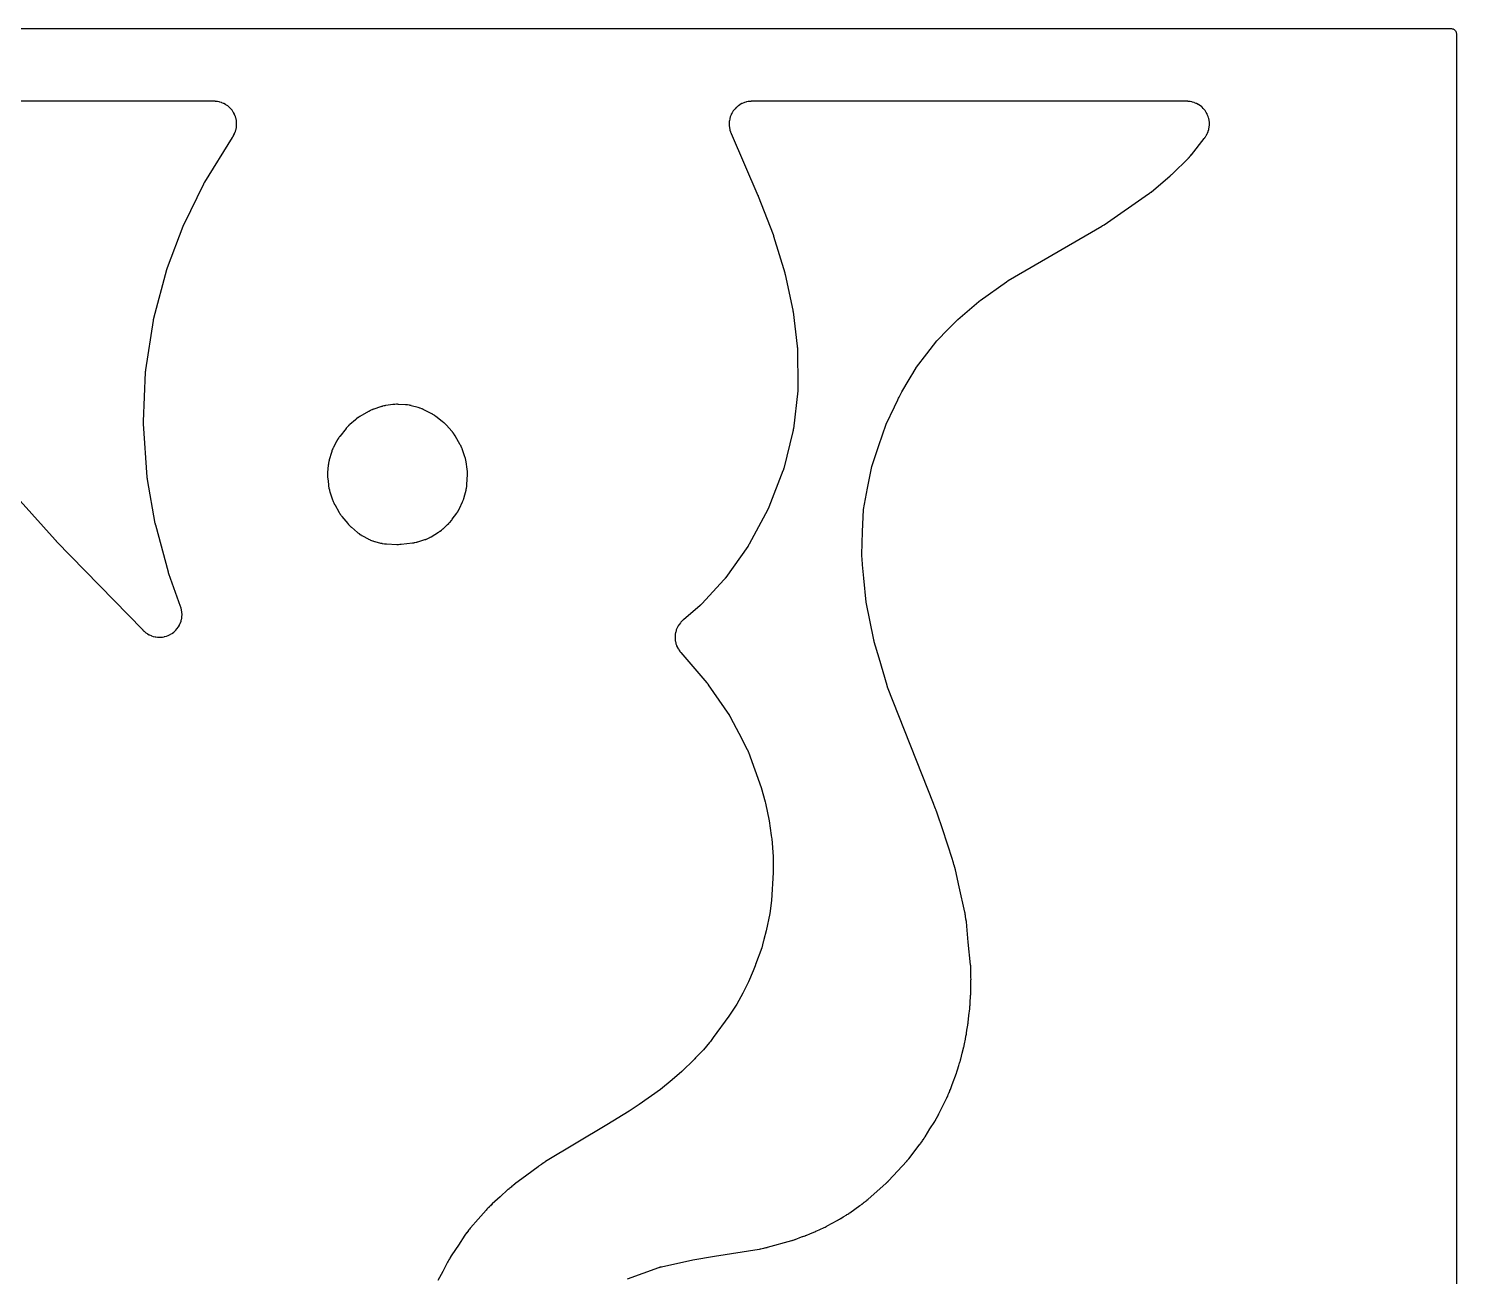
# Model space of a CAD drawing. Header units: millimetres. Extents: x 0 to 300, y 0 to 300.
# Drawn here: x 142.9 to 300.1, y 162.8 to 300.1 of the extents above; entities that cross this region are included whole.
import ezdxf

# ---------------------------------------------------------------- set-up
doc = ezdxf.new("R2010")
doc.units = ezdxf.units.MM
doc.layers.add('CUT', color=7, linetype='CONTINUOUS')

msp = doc.modelspace()

# ---------------------------------------------------------------- linework, layer by layer
at = {"layer": 'CUT'}
for points in [[(141.9381, 300.0625), (193.3883, 300.0625), (298.533, 300.0625), (298.5625, 300.0625), (299.4478, 300.0625), (299.5212, 300.0589), (299.5794, 300.0503), (299.6365, 300.036), (299.6918, 300.0162), (299.745, 299.991), (299.7954, 299.9608), (299.8427, 299.9257), (299.8862, 299.8863), (299.9257, 299.8427), (299.9608, 299.7954), (299.991, 299.745), (300.0162, 299.6918), (300.036, 299.6365), (300.0503, 299.5794), (300.0589, 299.5212), (300.0625, 299.4478), (300.0625, 298.5625), (300.0625, 1.4375)], [(141.997, 248.114), (145.8517, 243.7993), (145.8557, 243.7949), (145.8835, 243.7643), (145.8878, 243.7596), (145.9229, 243.7219), (145.9272, 243.7174), (145.9553, 243.6879), (145.9599, 243.683), (155.4759, 233.8934), (155.4862, 233.8831), (155.5537, 233.817), (155.5642, 233.8069), (155.6057, 233.7681), (155.6274, 233.7488), (155.7697, 233.6284), (155.8158, 233.593), (155.9669, 233.4883), (156.0163, 233.4576), (156.1768, 233.3681), (156.2289, 233.3422), (156.3974, 233.2687), (156.4517, 233.248), (156.6265, 233.1911), (156.6826, 233.1758), (156.8621, 233.136), (156.9194, 233.1262), (157.1019, 233.104), (157.1599, 233.0998), (157.3437, 233.0954), (157.4018, 233.0968), (157.5851, 233.1102), (157.6428, 233.1173), (157.824, 233.1484), (157.8808, 233.161), (158.0581, 233.2094), (158.1134, 233.2275), (158.2852, 233.2929), (158.3385, 233.3162), (158.5031, 233.3979), (158.5539, 233.4262), (158.7099, 233.5235), (158.7577, 233.5567), (158.9035, 233.6686), (158.9478, 233.7062), (159.0821, 233.8317), (159.1227, 233.8734), (159.2442, 234.0113), (159.2805, 234.0568), (159.3881, 234.2058), (159.4198, 234.2545), (159.5125, 234.4133), (159.5393, 234.4649), (159.6162, 234.6319), (159.6379, 234.6858), (159.6983, 234.8594), (159.7147, 234.9152), (159.7579, 235.0939), (159.7689, 235.151), (159.7946, 235.333), (159.8, 235.3909), (159.808, 235.5746), (159.8077, 235.6327), (159.7979, 235.8163), (159.792, 235.8741), (159.7645, 236.0559), (159.753, 236.1129), (159.7074, 236.2936), (159.6996, 236.3216), (159.6831, 236.3759), (159.6787, 236.3898), (159.649, 236.4795), (159.6442, 236.4932), (158.3631, 240.0679), (158.3601, 240.0764), (158.3532, 240.0963), (158.3503, 240.1049), (158.3468, 240.1153), (158.344, 240.1239), (158.3375, 240.1439), (158.3347, 240.1525), (158.3316, 240.1624), (158.329, 240.171), (158.3229, 240.1912), (158.3203, 240.1998), (158.3172, 240.2104), (158.3147, 240.2191), (158.309, 240.2393), (158.3066, 240.248), (156.9086, 245.4217), (156.9061, 245.4312), (156.9003, 245.4535), (156.8979, 245.4631), (156.895, 245.4748), (156.8927, 245.4843), (156.8874, 245.5068), (156.8852, 245.5164), (156.8827, 245.5275), (156.8806, 245.5371), (156.8758, 245.5596), (156.8738, 245.5693), (156.8715, 245.5811), (156.8696, 245.5908), (156.8653, 245.6134), (156.8635, 245.6231), (156.0045, 250.4474), (156.0025, 250.4593), (155.9979, 250.487), (155.996, 250.4989), (155.9938, 250.5134), (155.9921, 250.5253), (155.9883, 250.5532), (155.9868, 250.5651), (155.9851, 250.5788), (155.9837, 250.5908), (155.9806, 250.6187), (155.9794, 250.6307), (155.978, 250.6453), (155.9769, 250.6573), (155.9746, 250.6853), (155.9737, 250.6973), (155.5667, 256.5687), (155.5659, 256.5813), (155.5643, 256.6106), (155.5637, 256.6231), (155.563, 256.6384), (155.5626, 256.651), (155.5618, 256.6803), (155.5615, 256.6929), (155.5614, 256.7073), (155.5613, 256.7199), (155.5613, 256.7492), (155.5614, 256.7618), (155.5616, 256.7771), (155.5619, 256.7897), (155.5627, 256.819), (155.5632, 256.8316), (155.7934, 262.2433), (155.794, 262.2556), (155.7956, 262.2842), (155.7964, 262.2965), (155.7974, 262.3115), (155.7984, 262.3238), (155.8008, 262.3524), (155.8019, 262.3647), (155.8032, 262.3788), (155.8045, 262.391), (155.8077, 262.4196), (155.8091, 262.4318), (155.811, 262.4467), (155.8126, 262.4589), (155.8166, 262.4873), (155.8184, 262.4995), (156.6523, 267.946), (156.6543, 267.9582), (156.659, 267.9866), (156.6612, 267.9987), (156.6638, 268.0135), (156.6661, 268.0257), (156.6716, 268.0539), (156.6741, 268.066), (156.677, 268.0798), (156.6796, 268.0919), (156.6859, 268.12), (156.6887, 268.132), (156.6922, 268.1466), (156.6951, 268.1586), (156.7022, 268.1865), (156.7053, 268.1984), (158.1365, 273.5455), (158.1395, 273.5565), (158.1467, 273.5821), (158.1498, 273.593), (158.1538, 273.6063), (158.1571, 273.6173), (158.1649, 273.6427), (158.1683, 273.6535), (158.1724, 273.666), (158.1759, 273.6768), (158.1844, 273.702), (158.1881, 273.7128), (158.1927, 273.7259), (158.1966, 273.7366), (158.2057, 273.7616), (158.2097, 273.7723), (159.941, 278.3332), (159.9448, 278.3429), (159.9537, 278.3656), (159.9576, 278.3753), (159.9624, 278.3871), (159.9664, 278.3967), (159.9758, 278.4192), (159.9799, 278.4288), (159.9847, 278.4398), (159.9889, 278.4493), (159.9988, 278.4716), (160.0031, 278.4811), (160.0085, 278.4926), (160.0129, 278.5021), (160.0234, 278.5241), (160.0279, 278.5335), (162.2009, 282.9686), (162.2058, 282.9783), (162.2173, 283.0011), (162.2223, 283.0108), (162.2284, 283.0227), (162.2335, 283.0323), (162.2456, 283.0548), (162.2508, 283.0644), (162.2569, 283.0754), (162.2622, 283.0849), (162.2748, 283.1071), (162.2802, 283.1166), (162.287, 283.1281), (162.2925, 283.1375), (162.3056, 283.1593), (162.3113, 283.1687), (165.3492, 288.0937), (165.3529, 288.0996), (165.3616, 288.1135), (165.3654, 288.1194), (165.3735, 288.1321), (165.3791, 288.1411), (165.3914, 288.1611), (165.4158, 288.1999), (165.4217, 288.2094), (165.4596, 288.2722), (165.4745, 288.2984), (165.5637, 288.4646), (165.589, 288.5178), (165.6606, 288.6898), (165.6806, 288.7452), (165.7349, 288.9234), (165.7494, 288.9806), (165.786, 289.1633), (165.7947, 289.2216), (165.8133, 289.4069), (165.8163, 289.4658), (165.8165, 289.6521), (165.8137, 289.711), (165.7957, 289.8964), (165.7871, 289.9547), (165.751, 290.1375), (165.7367, 290.1947), (165.6829, 290.3731), (165.6631, 290.4286), (165.592, 290.6008), (165.5668, 290.6541), (165.4791, 290.8185), (165.4489, 290.8691), (165.3455, 291.0241), (165.3105, 291.0714), (165.1924, 291.2156), (165.1528, 291.2593), (165.0212, 291.3911), (164.9775, 291.4307), (164.8336, 291.549), (164.7863, 291.5841), (164.6314, 291.6877), (164.5809, 291.718), (164.4166, 291.8059), (164.3633, 291.8312), (164.1912, 291.9025), (164.1357, 291.9224), (163.9575, 291.9765), (163.9003, 291.9909), (163.7176, 292.0272), (163.6593, 292.0359), (163.4713, 292.0544), (163.4419, 292.0566), (163.3844, 292.0594), (163.3697, 292.06), (163.2739, 292.0623), (163.2592, 292.0625), (137.6708, 292.0625)], [(208.8403, 162.5128), (212.271, 163.7526), (212.2846, 163.7573), (212.3162, 163.7682), (212.3298, 163.7728), (212.3464, 163.7782), (212.3601, 163.7825), (212.3921, 163.7924), (212.4058, 163.7965), (212.4216, 163.8011), (212.4354, 163.805), (212.4677, 163.8138), (212.4815, 163.8175), (212.4984, 163.8218), (212.5124, 163.8253), (212.5449, 163.8331), (212.5589, 163.8363), (216.0199, 164.6078), (218.4245, 165.0011), (223.3314, 165.7771), (223.3504, 165.7804), (223.4737, 165.804), (223.4926, 165.8079), (223.6463, 165.8425), (223.6651, 165.847), (223.7833, 165.8776), (223.8324, 165.8857), (223.8486, 165.8885), (223.9535, 165.9087), (223.9695, 165.912), (224.1005, 165.9408), (224.1165, 165.9446), (224.2201, 165.9704), (224.236, 165.9746), (226.9314, 166.7255), (226.945, 166.7294), (227.0331, 166.7562), (227.0466, 166.7605), (227.1564, 166.7968), (227.1698, 166.8014), (227.2565, 166.8323), (227.2698, 166.8372), (227.9802, 167.1096), (228.103, 167.1457), (228.1214, 167.1514), (228.2399, 167.1904), (228.2581, 167.1967), (228.4052, 167.2503), (228.4231, 167.2572), (228.539, 167.3036), (228.5567, 167.3111), (228.9089, 167.4657), (229.323, 167.6245), (229.3376, 167.6303), (229.4317, 167.6692), (229.4461, 167.6754), (229.5629, 167.7274), (229.5772, 167.7339), (229.6691, 167.7777), (229.6832, 167.7846), (229.9836, 167.9375), (230.4636, 168.1482), (230.4782, 168.1548), (230.5723, 168.1992), (230.5867, 168.2062), (230.7034, 168.265), (230.7176, 168.2725), (230.8093, 168.3218), (230.8233, 168.3296), (231.369, 168.6423), (231.893, 168.909), (231.9095, 168.9177), (232.0158, 168.976), (232.032, 168.9852), (232.163, 169.0624), (232.1789, 169.0722), (232.2813, 169.1369), (232.2969, 169.1471), (232.5579, 169.3238), (232.9735, 169.562), (232.9873, 169.5701), (233.0764, 169.6244), (233.0899, 169.6329), (233.1998, 169.7039), (233.2132, 169.7128), (233.2991, 169.7717), (233.3123, 169.781), (234.4169, 170.5819), (234.6472, 170.7378), (234.6625, 170.7485), (234.761, 170.8197), (234.7759, 170.8309), (234.8966, 170.924), (234.9112, 170.9357), (234.9591, 170.9751), (235.0194, 171.0188), (235.0314, 171.0277), (235.1085, 171.0866), (235.1203, 171.0958), (235.2152, 171.1721), (235.2267, 171.1816), (235.3008, 171.2443), (235.3121, 171.2541), (237.2796, 173.004), (237.2905, 173.0139), (237.3603, 173.0791), (237.3709, 173.0893), (237.4566, 173.1733), (237.4669, 173.1837), (237.5335, 173.2523), (237.5436, 173.263), (237.5531, 173.2733), (239.5612, 175.4469), (239.5737, 175.4604), (239.5827, 175.4703), (239.6402, 175.5355), (239.649, 175.5456), (239.7194, 175.629), (239.7279, 175.6393), (239.7825, 175.707), (239.7908, 175.7175), (241.0534, 177.3556), (241.0614, 177.3662), (241.1126, 177.4357), (241.1203, 177.4465), (241.1826, 177.5351), (241.1901, 177.5461), (241.2381, 177.6178), (241.2454, 177.6289), (241.3127, 177.7343), (241.3824, 177.8266), (241.3912, 177.8385), (241.4474, 177.9169), (241.4559, 177.929), (241.524, 178.0291), (241.5322, 178.0414), (241.5845, 178.1224), (241.5924, 178.135), (242.1173, 178.9947), (242.6464, 179.8236), (242.6544, 179.8364), (242.7053, 179.9207), (242.7129, 179.9338), (242.7741, 180.0411), (242.7814, 180.0544), (242.8279, 180.1411), (242.8349, 180.1546), (242.8795, 180.243), (242.9311, 180.3275), (242.9389, 180.3406), (242.9882, 180.4262), (242.9957, 180.4394), (243.0548, 180.5484), (243.0619, 180.5619), (243.1069, 180.6499), (243.1136, 180.6635), (243.5302, 181.5329), (243.9779, 182.4205), (243.9846, 182.4342), (244.027, 182.5237), (244.0333, 182.5375), (244.0836, 182.6512), (244.0895, 182.6652), (244.1273, 182.7567), (244.1329, 182.7709), (244.1706, 182.8694), (244.2072, 182.9457), (244.2142, 182.9609), (244.2585, 183.0603), (244.2651, 183.0757), (244.3172, 183.2021), (244.3233, 183.2177), (244.362, 183.3194), (244.3677, 183.3352), (244.557, 183.8787), (245.0443, 185.1514), (245.0495, 185.1655), (245.0822, 185.2579), (245.0871, 185.2721), (245.1252, 185.389), (245.1297, 185.4034), (245.1577, 185.4973), (245.1619, 185.5117), (245.2895, 185.9817), (245.3874, 186.2629), (245.3926, 186.2785), (245.4249, 186.3801), (245.4297, 186.3958), (245.4667, 186.5245), (245.4711, 186.5403), (245.4978, 186.6436), (245.5017, 186.6595), (245.6557, 187.3303), (245.8437, 188.0227), (245.847, 188.0355), (245.8676, 188.1185), (245.8707, 188.1313), (245.8942, 188.2361), (245.897, 188.2489), (245.9139, 188.3328), (245.9164, 188.3457), (246.0144, 188.8923), (246.0829, 189.1905), (246.0859, 189.2046), (246.1046, 189.296), (246.1074, 189.3101), (246.1281, 189.4255), (246.1305, 189.4396), (246.1448, 189.5319), (246.1468, 189.5461), (246.1876, 189.8583), (246.2862, 190.4084), (246.2884, 190.4208), (246.3012, 190.5021), (246.303, 190.5147), (246.3169, 190.6171), (246.3185, 190.6296), (246.3279, 190.7114), (246.3292, 190.724), (246.4, 191.4828), (246.4975, 192.2287), (246.4991, 192.2422), (246.5085, 192.3301), (246.5098, 192.3437), (246.5192, 192.4543), (246.5202, 192.4679), (246.5257, 192.5561), (246.5264, 192.5697), (246.5446, 193.0339), (246.5862, 193.4797), (246.5873, 193.4929), (246.5934, 193.5788), (246.5942, 193.592), (246.5995, 193.6999), (246.6, 193.7131), (246.6023, 193.7991), (246.6025, 193.8124), (246.6062, 194.6006), (246.6349, 195.3308), (246.6354, 195.3484), (246.6365, 195.4625), (246.6364, 195.4801), (246.6337, 195.6233), (246.6331, 195.6408), (246.6275, 195.7548), (246.6264, 195.7724), (246.6126, 195.9495), (246.6159, 196.6406), (246.6157, 196.657), (246.6133, 196.7639), (246.6127, 196.7804), (246.606, 196.9144), (246.6049, 196.9308), (246.5967, 197.0374), (246.5952, 197.0538), (246.331, 199.5615), (246.1936, 201.3244), (246.1918, 201.3437), (246.1779, 201.4692), (246.1754, 201.4885), (246.1529, 201.6453), (246.1498, 201.6645), (246.1279, 201.7889), (246.1242, 201.808), (246.0646, 202.0913), (246.0312, 202.4084), (246.029, 202.4264), (246.0132, 202.5428), (246.0105, 202.5607), (245.9862, 202.7061), (245.983, 202.7239), (245.9602, 202.8392), (245.9564, 202.8568), (245.3182, 205.6389), (244.9267, 207.4999), (244.9232, 207.5157), (244.8987, 207.618), (244.8948, 207.6336), (244.8607, 207.7611), (244.8563, 207.7767), (244.8264, 207.8775), (244.8216, 207.893), (244.7527, 208.1043), (244.7145, 208.2707), (244.711, 208.285), (244.6873, 208.3778), (244.6835, 208.392), (244.6509, 208.5078), (244.6467, 208.5219), (244.6185, 208.6134), (244.614, 208.6274), (243.4823, 212), (242.9527, 213.6241), (242.9501, 213.632), (242.9313, 213.6871), (242.9283, 213.6956), (242.9038, 213.7638), (242.9008, 213.7721), (242.8807, 213.8258), (242.8773, 213.8345), (242.805, 214.0186), (242.7917, 214.0581), (242.7889, 214.0665), (242.7683, 214.1248), (242.7651, 214.1337), (242.7383, 214.206), (242.735, 214.2147), (242.713, 214.2715), (242.7093, 214.2808), (242.4975, 214.8011), (237.464, 227.6093), (237.4604, 227.6187), (237.452, 227.6408), (237.4485, 227.6503), (237.4442, 227.6618), (237.4408, 227.6714), (237.4329, 227.6936), (237.4296, 227.7031), (237.4258, 227.7142), (237.4226, 227.7238), (237.4152, 227.7462), (237.4121, 227.7558), (237.4084, 227.7676), (237.4062, 227.7746), (236.524, 230.7894), (235.9945, 232.5997), (235.9918, 232.6091), (235.9856, 232.6311), (235.983, 232.6405), (235.9799, 232.652), (235.9775, 232.6614), (235.9718, 232.6835), (235.9694, 232.693), (235.9667, 232.7039), (235.9644, 232.7134), (235.9592, 232.7356), (235.957, 232.7451), (235.9544, 232.7567), (235.9524, 232.7663), (235.9477, 232.7885), (235.9457, 232.7981), (235.1104, 236.9667), (234.8347, 239.5971), (234.7087, 241.0557), (234.6911, 241.2587), (234.6657, 241.5536), (234.61, 242.1974), (234.6857, 244.676), (234.811, 247.132), (235.2352, 249.5145), (235.7059, 251.8699), (236.4818, 254.2047), (237.3081, 256.5364), (238.2047, 258.4513), (238.5845, 259.2316), (238.6705, 259.4083), (238.714, 259.4976), (239.0089, 260.1036), (239.8142, 261.4594), (240.035, 261.8173), (240.0412, 261.8275), (240.2256, 262.1265), (240.6508, 262.8159), (241.7713, 264.2921), (242.8761, 265.694), (242.9263, 265.7577), (242.9269, 265.7584), (242.9313, 265.764), (244.0455, 266.9206), (245.1929, 268.0707), (247.5124, 270.0389), (247.5197, 270.045), (247.5369, 270.0593), (247.5442, 270.0653), (247.5533, 270.0727), (247.5607, 270.0786), (247.5781, 270.0925), (247.5856, 270.0984), (247.5943, 270.1051), (247.6019, 270.111), (247.6196, 270.1244), (247.6272, 270.1302), (247.6365, 270.1371), (247.6442, 270.1428), (247.661, 270.155), (250.5548, 272.2158), (250.5633, 272.2218), (250.5832, 272.2356), (250.5918, 272.2415), (250.6021, 272.2485), (250.6103, 272.254), (250.6271, 272.2651), (250.6358, 272.2708), (250.6458, 272.2772), (250.6545, 272.2828), (250.6749, 272.2956), (250.6837, 272.3011), (250.6945, 272.3077), (250.7033, 272.313), (250.724, 272.3254), (250.733, 272.3307), (261.0364, 278.3253), (261.046, 278.331), (261.112, 278.3711), (261.1222, 278.3773), (261.2035, 278.4289), (261.2133, 278.4353), (261.2768, 278.4773), (261.2871, 278.4843), (266.1665, 281.8626), (266.1781, 281.8708), (266.2525, 281.925), (266.2639, 281.9335), (266.3557, 282.0037), (266.3669, 282.0125), (266.4387, 282.0701), (266.4497, 282.0791), (268.5626, 283.8591), (268.5708, 283.8661), (268.6274, 283.9156), (268.6361, 283.9233), (268.7055, 283.9864), (268.7138, 283.9941), (268.7677, 284.0449), (268.7765, 284.0534), (270.574, 285.8196), (270.5873, 285.833), (270.6722, 285.9219), (270.6851, 285.9358), (270.7881, 286.0507), (270.8005, 286.0649), (270.8796, 286.159), (270.8916, 286.1737), (272.3051, 287.9652), (272.314, 287.9768), (272.371, 288.0527), (272.3796, 288.0645), (272.4127, 288.1109), (272.4291, 288.1351), (272.5302, 288.2925), (272.5593, 288.3432), (272.6434, 288.5074), (272.6675, 288.5606), (272.7352, 288.7323), (272.754, 288.7876), (272.8048, 288.965), (272.8181, 289.0219), (272.8514, 289.2034), (272.8591, 289.2613), (272.8746, 289.4452), (272.8766, 289.5036), (272.8742, 289.6881), (272.8705, 289.7464), (272.8502, 289.9298), (272.8409, 289.9875), (272.8028, 290.1681), (272.7879, 290.2245), (272.7324, 290.4006), (272.7122, 290.4553), (272.6399, 290.6251), (272.6144, 290.6777), (272.5259, 290.8396), (272.4955, 290.8894), (272.3916, 291.042), (272.3565, 291.0887), (272.2383, 291.2305), (272.1988, 291.2734), (272.0674, 291.4031), (272.0239, 291.442), (271.8806, 291.5583), (271.8335, 291.5928), (271.6795, 291.6945), (271.6293, 291.7243), (271.4662, 291.8107), (271.4133, 291.8354), (271.2425, 291.9055), (271.1875, 291.925), (271.0107, 291.9781), (270.9541, 291.9922), (270.773, 292.0279), (270.7152, 292.0364), (270.529, 292.0546), (270.4999, 292.0567), (270.4429, 292.0595), (270.4283, 292.06), (270.3335, 292.0623), (270.3189, 292.0625), (222.5755, 292.0625), (222.5607, 292.0623), (222.4642, 292.0599), (222.4494, 292.0594), (222.3915, 292.0565), (222.3619, 292.0543), (222.1725, 292.0355), (222.1138, 292.0267), (221.9298, 291.9898), (221.8723, 291.9753), (221.6928, 291.9204), (221.637, 291.9002), (221.4638, 291.8278), (221.4102, 291.8022), (221.2451, 291.7131), (221.1943, 291.6824), (221.0388, 291.5773), (220.9913, 291.5417), (220.8469, 291.4219), (220.8031, 291.3817), (220.6713, 291.2482), (220.6317, 291.2039), (220.5137, 291.058), (220.4787, 291.01), (220.3757, 290.8531), (220.3456, 290.802), (220.2586, 290.6357), (220.2338, 290.5818), (220.1636, 290.4077), (220.1442, 290.3516), (220.0916, 290.1714), (220.0778, 290.1137), (220.0433, 289.9292), (220.0352, 289.8704), (220.0191, 289.6834), (220.0169, 289.6241), (220.0194, 289.4364), (220.0231, 289.3772), (220.044, 289.1907), (220.0536, 289.1321), (220.0928, 288.9486), (220.1081, 288.8912), (220.1661, 288.71), (220.1759, 288.682), (220.1963, 288.6277), (220.2017, 288.6139), (220.2378, 288.5244), (220.2436, 288.5107), (223.1914, 281.7068), (223.1965, 281.695), (223.2017, 281.6828), (223.2034, 281.6787), (223.2076, 281.6687), (223.2094, 281.6644), (223.2114, 281.6593), (223.2132, 281.655), (223.2173, 281.6449), (223.2188, 281.6411), (223.2221, 281.6329), (223.2267, 281.6212), (223.2287, 281.616), (224.8514, 277.3995), (224.8538, 277.3932), (224.8593, 277.3785), (224.8617, 277.3722), (224.8672, 277.3571), (224.87, 277.3494), (224.8765, 277.3312), (224.8793, 277.3234), (224.8824, 277.3144), (224.8851, 277.3065), (224.8912, 277.2882), (224.8939, 277.2803), (224.8952, 277.2763), (224.8982, 277.267), (224.905, 277.2452), (224.9079, 277.2358), (226.1342, 273.1833), (226.1369, 273.1744), (226.1429, 273.1536), (226.1455, 273.1446), (226.1485, 273.1338), (226.151, 273.1249), (226.1566, 273.1041), (226.1589, 273.0952), (226.1616, 273.0849), (226.1639, 273.0759), (226.169, 273.0549), (226.1712, 273.0459), (226.1738, 273.0349), (226.1759, 273.0259), (226.1806, 273.0049), (226.1826, 272.9958), (227.0197, 269.0978), (227.0218, 269.0878), (227.0265, 269.0645), (227.0285, 269.0544), (227.0308, 269.0422), (227.0327, 269.0322), (227.0369, 269.0087), (227.0386, 268.9986), (227.0406, 268.987), (227.0422, 268.9769), (227.0459, 268.9534), (227.0474, 268.9433), (227.0492, 268.931), (227.0506, 268.9208), (227.0537, 268.8972), (227.055, 268.8871), (227.5106, 265.1316), (227.512, 265.1195), (227.515, 265.0912), (227.5162, 265.079), (227.5176, 265.0642), (227.5187, 265.052), (227.521, 265.0236), (227.5219, 265.0114), (227.5228, 264.9974), (227.5235, 264.9853), (227.525, 264.9568), (227.5256, 264.9446), (227.5262, 264.9297), (227.5266, 264.9175), (227.5273, 264.889), (227.5275, 264.8768), (227.5807, 260.5186), (227.5807, 260.5044), (227.5806, 260.4714), (227.5804, 260.4572), (227.5801, 260.44), (227.5797, 260.4258), (227.5786, 260.3928), (227.578, 260.3787), (227.5771, 260.3625), (227.5763, 260.3483), (227.5741, 260.3154), (227.5731, 260.3013), (227.5716, 260.2841), (227.5704, 260.27), (227.5671, 260.2371), (227.5657, 260.223), (227.0882, 256.0392), (227.0865, 256.0247), (227.0821, 255.991), (227.0801, 255.9766), (227.0775, 255.9591), (227.0753, 255.9447), (227.0698, 255.9112), (227.0673, 255.8968), (227.0643, 255.8804), (227.0617, 255.8661), (227.0551, 255.8328), (227.0522, 255.8185), (227.0485, 255.8012), (227.0453, 255.787), (227.0377, 255.7539), (227.0343, 255.7397), (226.0265, 251.6741), (226.0229, 251.6601), (226.0143, 251.6277), (226.0105, 251.6138), (226.0058, 251.597), (226.0017, 251.5831), (225.9921, 251.551), (225.9879, 251.5373), (225.9829, 251.5215), (225.9784, 251.5079), (225.9678, 251.476), (225.9631, 251.4624), (225.9573, 251.4459), (225.9524, 251.4324), (225.9407, 251.4009), (225.9356, 251.3875), (224.3923, 247.4179), (224.3872, 247.4053), (224.3753, 247.376), (224.3701, 247.3634), (224.3637, 247.3482), (224.3583, 247.3357), (224.3455, 247.3068), (224.3399, 247.2944), (224.3334, 247.2803), (224.3276, 247.268), (224.314, 247.2394), (224.308, 247.2272), (224.3007, 247.2124), (224.2945, 247.2003), (224.28, 247.1722), (224.2737, 247.1602), (222.2233, 243.3292), (222.2166, 243.317), (222.2008, 243.2885), (222.194, 243.2763), (222.1855, 243.2616), (222.1784, 243.2495), (222.1617, 243.2216), (222.1545, 243.2096), (222.1461, 243.196), (222.1386, 243.1842), (222.1211, 243.1568), (222.1135, 243.1451), (222.1041, 243.1309), (222.0963, 243.1193), (222.0779, 243.0924), (222.0699, 243.0809), (219.6683, 239.6846), (219.6598, 239.6728), (219.6399, 239.6456), (219.6313, 239.634), (219.6206, 239.6199), (219.6118, 239.6084), (219.591, 239.5819), (219.582, 239.5705), (219.5716, 239.5576), (219.5624, 239.5464), (219.5407, 239.5205), (219.5314, 239.5095), (219.5199, 239.4962), (219.5103, 239.4853), (219.4879, 239.4601), (219.4781, 239.4494), (217.0162, 236.7751), (217.0069, 236.7652), (216.9852, 236.7422), (216.9758, 236.7325), (216.9642, 236.7207), (216.9547, 236.711), (216.9322, 236.6888), (216.9225, 236.6793), (216.9113, 236.6685), (216.9015, 236.6592), (216.8784, 236.6376), (216.8684, 236.6284), (216.8561, 236.6173), (216.846, 236.6083), (216.8223, 236.5874), (216.812, 236.5785), (214.9882, 235.0228), (214.986, 235.0209), (214.9749, 235.0111), (214.9034, 234.947), (214.8925, 234.937), (214.8505, 234.8975), (214.8295, 234.8767), (214.7361, 234.7797), (214.7089, 234.7515), (214.7071, 234.7495), (214.6982, 234.7402), (214.6594, 234.6957), (214.5437, 234.549), (214.5095, 234.5008), (214.4088, 234.3435), (214.3795, 234.2922), (214.2948, 234.1257), (214.2707, 234.0718), (214.2028, 233.8978), (214.184, 233.8418), (214.1336, 233.6619), (214.1204, 233.6043), (214.0879, 233.4204), (214.0805, 233.3618), (214.0663, 233.1755), (214.0646, 233.1165), (214.0688, 232.9297), (214.073, 232.8708), (214.0954, 232.6853), (214.1054, 232.6271), (214.146, 232.4448), (214.1617, 232.3878), (214.22, 232.2104), (214.2412, 232.1552), (214.3167, 231.9844), (214.3432, 231.9316), (214.4351, 231.769), (214.4667, 231.719), (214.5757, 231.5642), (214.5933, 231.5404), (214.6288, 231.4949), (214.638, 231.4834), (214.6989, 231.4091), (214.7084, 231.3978), (217.566, 228.0842), (217.5742, 228.0745), (217.5932, 228.0518), (217.6013, 228.042), (217.611, 228.0301), (217.619, 228.0202), (217.6373, 227.997), (217.6451, 227.987), (217.654, 227.9755), (217.6617, 227.9654), (217.6794, 227.9416), (217.6869, 227.9314), (217.696, 227.9189), (217.7033, 227.9086), (217.7204, 227.8844), (217.7261, 227.8762), (220.0434, 224.4796), (220.0507, 224.4687), (220.0677, 224.443), (220.0749, 224.4319), (220.0836, 224.4184), (220.0906, 224.4072), (220.1068, 224.3811), (220.1136, 224.3699), (220.1163, 224.3653), (220.1223, 224.3552), (220.1378, 224.3286), (220.1443, 224.3172), (220.1521, 224.3032), (220.1585, 224.2916), (220.1731, 224.2646), (220.1793, 224.253), (221.0738, 222.5427), (222.0066, 220.7577), (222.0135, 220.7441), (222.0295, 220.7123), (222.0362, 220.6986), (222.0443, 220.6818), (222.0508, 220.668), (222.0656, 220.6356), (222.0719, 220.6217), (222.0789, 220.6057), (222.0849, 220.5917), (222.0987, 220.5588), (222.1045, 220.5447), (222.1114, 220.5274), (222.1169, 220.5132), (222.1296, 220.4799), (222.1349, 220.4656), (223.5355, 216.5788), (223.9692, 215.0014), (224.0108, 214.8501), (224.0155, 214.8333), (224.0168, 214.8283), (224.4241, 212.8792), (224.5363, 212.0956), (224.6509, 211.2951), (224.6821, 211.0774), (224.7034, 210.9283), (224.8576, 208.9633), (224.8655, 208.3676), (224.8657, 208.3528), (224.8717, 207.9053), (224.8809, 207.2114), (224.6709, 204.1388), (224.499, 202.6871), (224.0798, 200.7847), (223.8398, 199.8469), (223.7865, 199.6388), (223.768, 199.5666), (223.6035, 198.9237), (222.9347, 197.0951), (222.9223, 197.0645), (222.8737, 196.9441), (222.6527, 196.3973), (222.164, 195.1883), (221.5369, 193.9472), (220.8635, 192.7183), (219.9844, 191.3893), (218.2598, 189.0447), (217.9546, 188.6297), (217.9274, 188.5927), (217.8693, 188.5138), (217.1956, 187.7126), (216.3326, 186.8118), (216.2337, 186.7085), (216.1829, 186.6555), (216.154, 186.6253), (214.8093, 185.3143), (213.7601, 184.3912), (212.453, 183.3356), (210.1203, 181.6859), (209.0105, 180.9495), (206.5644, 179.4642), (199.8216, 175.4076), (199.8099, 175.4004), (199.7341, 175.3524), (199.7226, 175.3449), (199.6288, 175.2824), (199.6174, 175.2746), (199.5439, 175.2232), (199.5327, 175.2152), (199.3696, 175.0954), (199.3093, 175.0587), (199.2965, 175.0507), (199.2137, 174.9976), (199.2011, 174.9892), (199.0989, 174.9199), (199.0864, 174.9112), (199.0064, 174.8539), (198.9943, 174.845), (197.7383, 173.8969), (196.393, 172.9085), (196.3817, 172.9), (196.3089, 172.8438), (196.2978, 172.8351), (196.2081, 172.7624), (196.1972, 172.7534), (196.1271, 172.6938), (196.1165, 172.6845), (196.0287, 172.6064), (195.9581, 172.553), (195.9465, 172.544), (195.8718, 172.4847), (195.8604, 172.4754), (195.7684, 172.3987), (195.7573, 172.3891), (195.6856, 172.3262), (195.6746, 172.3164), (194.8227, 171.5315), (193.9478, 170.7518), (193.9353, 170.7403), (193.8547, 170.6642), (193.8424, 170.6523), (193.744, 170.554), (193.7321, 170.5418), (193.656, 170.4613), (193.6444, 170.4488), (193.63, 170.4326), (193.5713, 170.3785), (193.5587, 170.3666), (193.4779, 170.2877), (193.4656, 170.2754), (193.3672, 170.1735), (193.3553, 170.1608), (193.2792, 170.0774), (193.2676, 170.0644), (192.4, 169.0558), (191.5449, 168.0988), (191.532, 168.0839), (191.45, 167.9857), (191.4376, 167.9704), (191.3387, 167.8439), (191.3268, 167.8282), (191.2514, 167.7249), (191.24, 167.7088), (191.2362, 167.7031), (191.2325, 167.6989), (191.2199, 167.6838), (191.1399, 167.5843), (191.1278, 167.5688), (191.0315, 167.4408), (191.0199, 167.4249), (190.9465, 167.3204), (190.9355, 167.3041), (190.2265, 166.2206), (189.4978, 165.1506), (189.4883, 165.1363), (189.4283, 165.0425), (189.4192, 165.0279), (189.3473, 164.9081), (189.3387, 164.8932), (189.2841, 164.7962), (189.2759, 164.7811), (189.2409, 164.7145), (189.2328, 164.7022), (189.2239, 164.688), (189.1668, 164.5953), (189.1582, 164.5809), (189.0899, 164.4625), (189.0817, 164.4478), (189.0299, 164.352), (189.0221, 164.3372), (188.5049, 163.3133), (187.9752, 162.3046)]]:
    msp.add_lwpolyline(points, dxfattribs=at)
msp.add_lwpolyline([(175.8377, 250.5729), (175.9172, 249.9069), (175.9178, 249.9015), (175.9193, 249.8888), (175.9198, 249.8839), (175.9209, 249.8739), (175.9212, 249.8713), (175.9255, 249.8323), (175.9263, 249.8262), (175.9402, 249.7128), (175.9422, 249.6977), (175.9566, 249.601), (175.959, 249.5862), (175.9691, 249.5282), (175.975, 249.4987), (176.0182, 249.3079), (176.0256, 249.2787), (176.0414, 249.2221), (176.0456, 249.2077), (176.0744, 249.1141), (176.079, 249.0998), (176.0793, 249.0987), (176.3703, 248.2296), (176.3749, 248.2163), (176.406, 248.1302), (176.411, 248.117), (176.4309, 248.0657), (176.4417, 248.0397), (176.5158, 247.8723), (176.5278, 247.8469), (176.5524, 247.7977), (176.5589, 247.7851), (176.6018, 247.7042), (176.6085, 247.6919), (177.0942, 246.8254), (177.1008, 246.8139), (177.1448, 246.7394), (177.1517, 246.728), (177.1791, 246.6837), (177.1937, 246.6614), (177.2914, 246.5186), (177.3069, 246.4969), (177.3381, 246.4553), (177.3462, 246.4448), (177.3997, 246.3767), (177.4081, 246.3663), (178.0424, 245.5954), (178.0512, 245.5849), (178.1093, 245.5176), (178.1183, 245.5073), (178.1542, 245.4676), (178.1729, 245.4477), (178.2979, 245.3213), (178.3176, 245.3023), (178.3569, 245.266), (178.3671, 245.2568), (178.4338, 245.198), (178.4441, 245.1891), (179.1325, 244.6094), (179.1444, 244.5997), (179.2224, 244.5373), (179.2346, 244.5279), (179.2824, 244.4917), (179.3073, 244.4737), (179.4724, 244.3614), (179.4982, 244.3448), (179.5495, 244.3136), (179.5627, 244.3058), (179.6494, 244.2562), (179.6628, 244.2487), (180.2994, 243.9051), (180.3157, 243.8966), (180.4224, 243.8432), (180.4389, 243.8352), (180.5039, 243.8051), (180.5377, 243.7907), (180.7598, 243.7039), (180.7944, 243.6916), (180.8625, 243.6697), (180.8801, 243.6643), (180.9947, 243.6313), (181.0124, 243.6265), (181.6583, 243.4615), (181.6733, 243.4579), (181.7713, 243.4355), (181.7864, 243.4323), (181.8456, 243.4203), (181.8761, 243.415), (182.0748, 243.3856), (182.1055, 243.3819), (182.1656, 243.3761), (182.181, 243.3748), (182.2812, 243.3678), (182.2967, 243.367), (183.4495, 243.3163), (183.4606, 243.3159), (183.5376, 243.314), (183.5491, 243.3138), (183.5996, 243.3135), (183.624, 243.3138), (183.7757, 243.319), (183.7991, 243.3203), (183.8396, 243.3232), (183.8506, 243.3241), (183.9265, 243.3311), (183.9387, 243.3324), (185.1777, 243.472), (185.1917, 243.4738), (185.2817, 243.4861), (185.2956, 243.4881), (185.3495, 243.4968), (185.3771, 243.5018), (185.555, 243.539), (185.5823, 243.5453), (185.6352, 243.5589), (185.6487, 243.5626), (185.7362, 243.5873), (185.7497, 243.5913), (186.5392, 243.8346), (186.5514, 243.8385), (186.6306, 243.8648), (186.6427, 243.8689), (186.69, 243.8858), (186.714, 243.8949), (186.8666, 243.9566), (186.9133, 243.9779), (187.06, 244.0524), (187.0826, 244.0645), (187.1263, 244.0892), (187.1375, 244.0956), (187.2093, 244.1381), (187.2203, 244.1447), (188.0374, 244.6521), (188.05, 244.6601), (188.1309, 244.7132), (188.1433, 244.7215), (188.1911, 244.7546), (188.2152, 244.7722), (188.3686, 244.89), (188.3918, 244.9088), (188.4361, 244.9464), (188.4473, 244.9562), (188.5194, 245.0207), (188.5304, 245.0308), (188.8646, 245.3447), (188.9222, 245.3988), (188.9384, 245.4141), (188.9927, 245.4652), (189.0002, 245.4721), (189.0319, 245.5015), (189.0354, 245.5048), (189.159, 245.6213), (189.1694, 245.6313), (189.2355, 245.6966), (189.2456, 245.7068), (189.2844, 245.7471), (189.3038, 245.7681), (189.4263, 245.908), (189.4447, 245.93), (189.4795, 245.9738), (189.4883, 245.9851), (189.5444, 246.0592), (189.5529, 246.0708), (189.5532, 246.0712), (190.0332, 246.7376), (190.0413, 246.7491), (190.0932, 246.8249), (190.101, 246.8366), (190.1311, 246.8828), (190.146, 246.9069), (190.2387, 247.0652), (190.2524, 247.0899), (190.278, 247.1388), (190.2844, 247.1514), (190.3252, 247.2336), (190.3313, 247.2464), (190.6714, 247.9769), (190.6771, 247.9895), (190.7131, 248.0716), (190.7185, 248.0843), (190.7389, 248.1341), (190.7488, 248.1599), (190.8093, 248.3286), (190.818, 248.3547), (190.8338, 248.4063), (190.8377, 248.4195), (190.862, 248.5058), (190.8656, 248.5191), (191.0629, 249.2857), (191.0664, 249.3003), (191.0884, 249.3953), (191.0916, 249.4099), (191.1033, 249.4673), (191.1086, 249.4968), (191.1381, 249.6894), (191.1419, 249.7192), (191.1478, 249.7774), (191.1492, 249.7924), (191.1566, 249.8895), (191.1576, 249.9045), (191.2136, 250.9829), (191.2142, 250.9977), (191.2168, 251.0938), (191.2171, 251.1086), (191.2172, 251.1663), (191.2166, 251.1959), (191.2076, 251.3878), (191.2055, 251.4173), (191.2, 251.4748), (191.1984, 251.4895), (191.1868, 251.5849), (191.1848, 251.5996), (191.0673, 252.4028), (191.0652, 252.4159), (191.0508, 252.5011), (191.0485, 252.5141), (191.0387, 252.5651), (191.0331, 252.5911), (190.9931, 252.759), (190.9864, 252.7847), (190.9721, 252.8347), (190.9683, 252.8474), (190.9428, 252.9299), (190.9387, 252.9425), (190.6844, 253.7037), (190.6794, 253.7179), (190.646, 253.81), (190.6407, 253.8241), (190.6193, 253.8789), (190.6076, 253.9067), (190.5273, 254.0853), (190.5142, 254.1124), (190.4874, 254.1648), (190.4803, 254.1781), (190.4335, 254.2642), (190.4262, 254.2773), (189.8635, 255.2523), (189.8556, 255.2655), (189.8034, 255.3508), (189.7952, 255.3638), (189.7626, 255.4143), (189.7452, 255.4396), (189.6281, 255.6016), (189.6094, 255.6261), (189.5718, 255.6729), (189.562, 255.6848), (189.4973, 255.7611), (189.4872, 255.7727), (188.9172, 256.4115), (188.9077, 256.4218), (188.8454, 256.4884), (188.8357, 256.4985), (188.7974, 256.5376), (188.7773, 256.5572), (188.6438, 256.6812), (188.6228, 256.6998), (188.581, 256.7352), (188.5702, 256.7441), (188.4992, 256.8013), (188.4882, 256.81), (187.7143, 257.4047), (187.7032, 257.413), (187.6303, 257.4664), (187.619, 257.4744), (187.5745, 257.5055), (187.5514, 257.5208), (187.3987, 257.6171), (187.3749, 257.6314), (187.3277, 257.6582), (187.3155, 257.6649), (187.236, 257.7076), (187.2237, 257.7141), (186.3995, 258.1327), (186.3855, 258.1395), (186.2943, 258.1829), (186.2802, 258.1894), (186.2248, 258.214), (186.196, 258.2259), (186.0076, 258.2982), (185.9783, 258.3086), (185.9206, 258.3274), (185.9058, 258.332), (185.8089, 258.3607), (185.794, 258.365), (185.0265, 258.5714), (185.0114, 258.5752), (184.9132, 258.5989), (184.8981, 258.6024), (184.8387, 258.6151), (184.8082, 258.6208), (184.6088, 258.6528), (184.578, 258.6569), (184.5176, 258.6634), (184.5021, 258.6649), (184.4014, 258.6731), (184.3859, 258.6742), (183.62, 258.7167), (183.6052, 258.7173), (183.5094, 258.7203), (183.4946, 258.7206), (183.437, 258.7209), (183.4074, 258.7204), (183.2158, 258.7122), (183.1864, 258.7102), (183.129, 258.7049), (183.1143, 258.7033), (183.019, 258.6921), (183.0044, 258.6902), (182.2259, 258.5794), (182.2121, 258.5773), (182.1229, 258.5625), (182.1092, 258.56), (182.0558, 258.5499), (182.0285, 258.5441), (181.8526, 258.5021), (181.8257, 258.495), (181.7734, 258.4799), (181.7601, 258.4759), (181.6737, 258.4489), (181.6605, 258.4445), (180.898, 258.1859), (180.8842, 258.181), (180.7947, 258.1482), (180.781, 258.143), (180.7278, 258.122), (180.7008, 258.1106), (180.5273, 258.0321), (180.5009, 258.0194), (180.45, 257.9933), (180.437, 257.9864), (180.3533, 257.9409), (180.3405, 257.9338), (179.3681, 257.3738), (179.3559, 257.3666), (179.2773, 257.3188), (179.2652, 257.3113), (179.2187, 257.2815), (179.1952, 257.2656), (179.0451, 257.1591), (179.0223, 257.1422), (178.9788, 257.1081), (178.9677, 257.0993), (178.8966, 257.0408), (178.8857, 257.0317), (178.2658, 256.4973), (178.2551, 256.4879), (178.1865, 256.4259), (178.176, 256.4162), (178.1357, 256.378), (178.1155, 256.3579), (177.9875, 256.2245), (177.9683, 256.2035), (177.9318, 256.1616), (177.9226, 256.1507), (177.8635, 256.0796), (177.8545, 256.0686), (177.1557, 255.186), (177.1467, 255.1743), (177.0891, 255.0978), (177.0804, 255.0859), (177.047, 255.0392), (177.0304, 255.0148), (176.927, 254.8538), (176.9116, 254.8287), (176.8829, 254.7788), (176.8757, 254.766), (176.83, 254.6819), (176.8232, 254.6689), (176.4607, 253.9611), (176.4544, 253.9485), (176.4146, 253.8661), (176.4087, 253.8533), (176.3859, 253.8033), (176.3749, 253.7774), (176.3071, 253.6074), (176.2973, 253.581), (176.2794, 253.5291), (176.2749, 253.5157), (176.2471, 253.4285), (176.243, 253.4151), (176.012, 252.6281), (176.0079, 252.6138), (175.9829, 252.52), (175.9793, 252.5056), (175.9657, 252.4489), (175.9594, 252.4197), (175.9235, 252.2292), (175.9187, 252.1997), (175.9108, 252.142), (175.909, 252.1272), (175.8982, 252.0308), (175.8967, 252.0159), (175.8273, 251.2155), (175.8262, 251.2002), (175.8201, 251.1003), (175.8193, 251.0849), (175.8172, 251.0248), (175.8169, 250.994), (175.8202, 250.7939), (175.8215, 250.7632), (175.8255, 250.7032), (175.8267, 250.6878), (175.8361, 250.5882)], close=True, dxfattribs=at)

doc.saveas('drawing.dxf')
